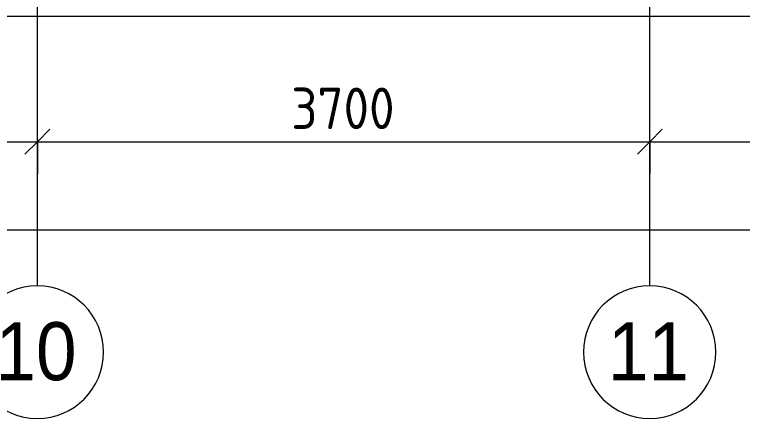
# Model space of a CAD drawing. Header units: millimetres. Extents: x -4060 to 187734, y -8553 to 29000.
# Drawn here: x 29472 to 33870, y -2706 to -269 of the extents above; entities that cross this region are included whole.
import ezdxf

# ---------------------------------------------------------------- set-up
doc = ezdxf.new("R2010")
doc.units = ezdxf.units.MM
for name, color, linetype, lineweight in [('A-ANNO-DIMS', 7, 'Continuous', 9), ('A-ANNO-DIMS-100', 7, 'Continuous', 9), ('Оси', 7, 'Continuous', 9), ('Оси-1', 7, 'Continuous', 20)]:
    doc.layers.add(name, color=color, linetype=linetype, lineweight=lineweight)
doc.layers.add('A-WALL-1', color=7, linetype='Continuous', lineweight=9, true_color=0xc0c0c0)
doc.styles.add('Arial', font='arial.ttf', dxfattribs={"width": 0.9, "height": 350})
doc.styles.add('ISOCPEUR', font='isocpeur.ttf', dxfattribs={"width": 0.9, "height": 250})
doc.dimstyles.new('ISO-2_5_0_9К_БОЛЬШОЙ', dxfattribs={"dimscale": 304.8, "dimtxt": 248.995294, "dimasz": 0.492126, "dimexe": 0.393701, "dimexo": 0.984252, "dimgap": 0, "dimtad": 1, "dimdec": 0, "dimrnd": 10, "dimzin": 0, "dimdsep": 46, "dimtxsty": 'ISOCPEUR', "dimblk1": 'OBLIQUE', "dimblk2": 'OBLIQUE', "dimsah": 1, "dimcen": 0.09, "dimdle": 0.393701, "dimazin": 0, "dimtfac": 1, "dimtdec": 4, "dimtix": 1, "dimtmove": 0, "dimatfit": 3, "dimfxl": 1, "dimtvp": 1, "dimtolj": 1, "dimtzin": 0, "dimarcsym": 2})

# ---------------------------------------------------------------- blocks, each defined once
blk = doc.blocks.new('Ось сетки - D8-29747960-План отделки стен 1 этажа в осях 1-12')
at = {"layer": 'Оси-1'}
for start, end in [(360, 180), (180, 360)]:
    blk.add_arc((0, 0), 4, start, end, dxfattribs=at)
blk = doc.blocks.new('DIMBLOCK9-План отделки стен 1 этажа в осях 1-12')
at = {"layer": 'A-ANNO-DIMS-100'}
for p, q in [((25910, -1230.4), (25910, -916.5)), ((29610, -1230.4), (29610, -916.5)), ((25910, -1036.5), (29610, -1036.5)), ((25910, -1036.5), (25910, -1230.4)), ((29610, -1036.5), (29610, -1230.4))]:
    blk.add_line(p, q, dxfattribs=at)
at = {"layer": 'A-ANNO-DIMS-100', "lineweight": 20}
for p, q in [((25910, -1036.5), (25985, -961.5)), ((29610, -1036.5), (29685, -961.5)), ((25910, -1036.5), (25835, -1111.5)), ((29610, -1036.5), (29535, -1111.5))]:
    blk.add_line(p, q, dxfattribs=at)
at = {"layer": 'A-ANNO-DIMS-100', "color": 0, "insert": (27444, -709.9), "char_height": 250, "width": 758.478, "attachment_point": 1, "line_spacing_factor": 1.149209, "style": 'ISOCPEUR'}
blk.add_mtext('3700', dxfattribs=at)
blk = doc.blocks.new('_Oblique')
at = {"color": 0, "linetype": 'ByBlock', "lineweight": -2}
blk.add_line((-0.5, -0.5), (0.5, 0.5), dxfattribs=at)
blk = doc.blocks.new('DIMBLOCK10-План отделки стен 1 этажа в осях 1-12')
at = {"layer": 'A-ANNO-DIMS-100'}
for p, q in [((29610, -1230.4), (29610, -916.5)), ((33310, -1230.4), (33310, -916.5)), ((29610, -1036.5), (33310, -1036.5)), ((29610, -1036.5), (29610, -1230.4)), ((33310, -1036.5), (33310, -1230.4))]:
    blk.add_line(p, q, dxfattribs=at)
at = {"layer": 'A-ANNO-DIMS-100', "lineweight": 20}
for p, q in [((29610, -1036.5), (29685, -961.5)), ((33310, -1036.5), (33385, -961.5)), ((29610, -1036.5), (29535, -1111.5)), ((33310, -1036.5), (33235, -1111.5))]:
    blk.add_line(p, q, dxfattribs=at)
at = {"layer": 'A-ANNO-DIMS-100', "color": 0, "insert": (31144, -709.9), "char_height": 250, "width": 758.478, "attachment_point": 1, "line_spacing_factor": 1.149209, "style": 'ISOCPEUR'}
blk.add_mtext('3700', dxfattribs=at)
blk = doc.blocks.new('DIMBLOCK11-План отделки стен 1 этажа в осях 1-12')
at = {"layer": 'A-ANNO-DIMS-100'}
for p, q in [((33310, -1230.4), (33310, -916.5)), ((38310, -1230.4), (38310, -916.5)), ((33310, -1036.5), (38310, -1036.5)), ((33310, -1036.5), (33310, -1230.4)), ((38310, -1036.5), (38310, -1230.4))]:
    blk.add_line(p, q, dxfattribs=at)
at = {"layer": 'A-ANNO-DIMS-100', "lineweight": 20}
for p, q in [((33310, -1036.5), (33385, -961.5)), ((38310, -1036.5), (38385, -961.5)), ((33310, -1036.5), (33235, -1111.5)), ((38310, -1036.5), (38235, -1111.5))]:
    blk.add_line(p, q, dxfattribs=at)
at = {"layer": 'A-ANNO-DIMS-100', "color": 0, "insert": (35494, -709.9), "char_height": 250, "width": 758.478, "attachment_point": 1, "line_spacing_factor": 1.149209, "style": 'ISOCPEUR'}
blk.add_mtext('5000', dxfattribs=at)
blk = doc.blocks.new('DIMBLOCK26-План отделки стен 1 этажа в осях 1-12')
at = {"layer": 'A-ANNO-DIMS-100'}
for p, q in [((110, -1762.7), (110, -1448.8)), ((38760, -1762.7), (38760, -1448.8)), ((-10, -1568.8), (38880, -1568.8)), ((110, -1568.8), (110, -1762.7)), ((38760, -1568.8), (38760, -1762.7))]:
    blk.add_line(p, q, dxfattribs=at)
at = {"layer": 'A-ANNO-DIMS-100', "lineweight": 20}
for p, q in [((110, -1568.8), (185, -1493.8)), ((38760, -1568.8), (38835, -1493.8)), ((110, -1568.8), (35, -1643.8)), ((38760, -1568.8), (38685, -1643.8))]:
    blk.add_line(p, q, dxfattribs=at)
at = {"layer": 'A-ANNO-DIMS-100', "color": 0, "insert": (19040, -1242.2), "char_height": 250, "width": 948.097, "attachment_point": 1, "line_spacing_factor": 1.149209, "style": 'ISOCPEUR'}
blk.add_mtext('38650', dxfattribs=at)

msp = doc.modelspace()

# ---------------------------------------------------------------- linework, layer by layer
at = {"layer": 'A-WALL-1'}
msp.add_line((38760, -280), (-290, -280), dxfattribs=at)
at = {"layer": 'Оси'}
for p, q in [((29610, -1906.3), (29610, 593.7)), ((33310, -1906.3), (33310, 593.7))]:
    msp.add_line(p, q, dxfattribs=at)

# ---------------------------------------------------------------- block references
at = {"layer": 'Оси-1', "xscale": 99.99999999999993, "yscale": 99.99999999999993, "zscale": 99.99999999999993}
for p in [(29610, -2306.3), (33310, -2306.3)]:
    msp.add_blockref('Ось сетки - D8-29747960-План отделки стен 1 этажа в осях 1-12', p, dxfattribs=at)

# ---------------------------------------------------------------- texts
at = {"layer": 'Оси', "char_height": 350, "width": 606.076, "attachment_point": 1, "style": 'Arial'}
for s, insert in [('10', (29357.4, -2125.6)), ('11', (33057.4, -2125.6))]:
    msp.add_mtext(s, dxfattribs=dict(at, insert=insert))

# ---------------------------------------------------------------- dimensions: what is measured, and where the dimension line sits
at = {"layer": 'A-ANNO-DIMS'}
for base, p1, p2, override, picture, middle in [((29610, -1036.5), (25910, -930.4), (29610, -930.4), {"dimpost": '<>', "dimfxl": 3700}, 'DIMBLOCK9-План отделки стен 1 этажа в осях 1-12', (27760, -911.5)), ((33310, -1036.5), (29610, -930.4), (33310, -930.4), {"dimpost": '<>', "dimfxl": 3700}, 'DIMBLOCK10-План отделки стен 1 этажа в осях 1-12', (31460, -911.5)), ((38310, -1036.5), (33310, -930.4), (38310, -930.4), {"dimpost": '<>', "dimfxl": 5000}, 'DIMBLOCK11-План отделки стен 1 этажа в осях 1-12', (35810, -911.5)), ((38760, -1568.8), (110, -1462.7), (38760, -1462.7), {"dimpost": '<>', "dimfxl": 38649.999966}, 'DIMBLOCK26-План отделки стен 1 этажа в осях 1-12', (19435, -1443.8))]:
    dim = msp.add_linear_dim(base=base, p1=p1, p2=p2, dimstyle='ISO-2_5_0_9К_БОЛЬШОЙ', override=override, dxfattribs=at)
    dim.commit()
    dim.dimension.update_dxf_attribs({"geometry": picture, "text_midpoint": middle})

doc.saveas('drawing.dxf')
